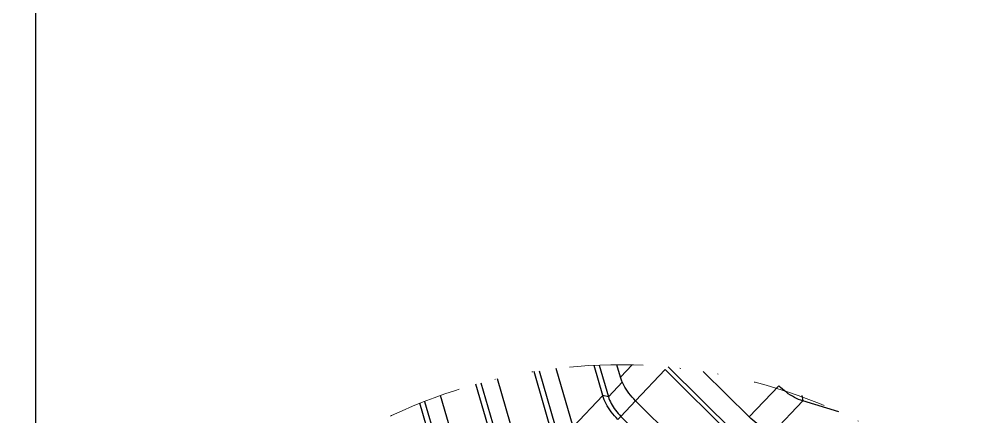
# Model space of a CAD drawing. Header units: millimetres. Extents: x 14343 to 15285, y -9166 to -7819.
# Drawn here: x 14812 to 14926.6, y -8553.2 to -8505.4 of the extents above; entities that cross this region are included whole.
import ezdxf

# ---------------------------------------------------------------- set-up
doc = ezdxf.new("R2010")
doc.units = ezdxf.units.MM
doc.linetypes.add('DIVIDE', pattern=[31.75, 12.7, -6.35, 0, -6.35, 0, -6.35])
doc.layers.add('hatch', color=56, linetype='Continuous', lineweight=9)

# ---------------------------------------------------------------- blocks, each defined once
blk = doc.blocks.new('u9')
at = {"color": 7, "linetype": 'Continuous'}
for p, q in [((-46.8, 58.558), (-51.856, 75.903)), ((-51.184, 75.778), (-46.23, 58.784)), ((-53.311, 73.544), (-48.734, 57.84)), ((-53.583, 56.338), (-57.545, 69.93)), ((-56.873, 69.805), (-52.994, 56.498)), ((-78.402, 68.264), (-70.425, 60.358)), ((-59.001, 67.571), (-55.58, 55.838)), ((-80.157, 66.38), (-72.181, 58.474)), ((-60.587, 54.877), (-63.234, 63.957)), ((-62.562, 63.832), (-59.979, 54.972)), ((-88.756, 62.23), (-92.317, 58.491)), ((-84.091, 62.292), (-76.114, 54.385)), ((-83.719, 62.641), (-75.743, 54.735)), ((-64.69, 61.599), (-68.251, 57.86)), ((-64.69, 61.599), (-62.649, 54.599)), ((-96.625, 59.796), (-92.317, 58.491)), ((-85.846, 60.407), (-89.408, 56.668)), ((-85.846, 60.407), (-80.338, 54.947)), ((-70.425, 60.358), (-72.202, 58.494)), ((-70.425, 60.358), (-70.053, 60.708)), ((-92.204, 57.838), (-92.317, 58.491)), ((-72.181, 58.474), (-75.743, 54.735)), ((-68.923, 57.984), (-70.615, 56.207)), ((-68.923, 57.984), (-68.251, 57.859)), ((-67.819, 54.197), (-68.923, 57.984)), ((-68.251, 57.86), (-67.191, 54.223)), ((-70.379, 55.626), (-71.766, 54.17)), ((-70.379, 55.626), (-69.949, 54.152))]:
    blk.add_line(p, q, dxfattribs=at)
for points, start_tangent, end_tangent in [([(-87.76, 61.819), (-86.769, 61.198), (-85.846, 60.407)], (0.8875007, -0.4608064), (0.7102197, -0.7039801)), ([(-68.923, 57.984), (-69.252, 58.791), (-69.764, 59.6), (-70.425, 60.358)], (-0.2798342, 0.9600483), (-0.7102197, 0.7039801)), ([(-70.053, 60.708), (-69.26, 59.798), (-68.645, 58.828), (-68.25, 57.859)], (0.7102197, -0.7039801), (0.2798342, -0.9600483)), ([(-92.317, 58.491), (-91.321, 58.08), (-90.33, 57.459), (-89.408, 56.668)], (0.9570884, -0.2897962), (0.7102197, -0.7039801)), ([(-72.181, 58.474), (-71.387, 57.564), (-70.773, 56.594)], (0.7102197, -0.7039801), (0.4618304, -0.8869683)), ([(-70.773, 56.594), (-70.378, 55.626)], (0.4618304, -0.8869683), (0.2798342, -0.9600483))]:
    blk.add_spline(points, degree=3, dxfattribs=dict(at, start_tangent=start_tangent, end_tangent=end_tangent))
at = {"layer": 'Defpoints', "color": 2}
for points in [[(0, 673.52), (-470.981, 673.52), (-470.981, 0), (0, 0)], [(0, 673.52), (470.981, 673.52), (470.981, 0), (0, 0)]]:
    blk.add_lwpolyline(points, close=True, dxfattribs=at)
at = {"layer": 'hatch', "color": 4, "linetype": 'DIVIDE', "ltscale": 0.7}
blk.add_arc((-70.235, 118.667), 64.515, 147.96226, 99.80514, dxfattribs=at)

msp = doc.modelspace()

# ---------------------------------------------------------------- block references
at = {"rotation": 180}
msp.add_blockref('u9', (14813.95, -8492.81), dxfattribs=at)

doc.saveas('drawing.dxf')
